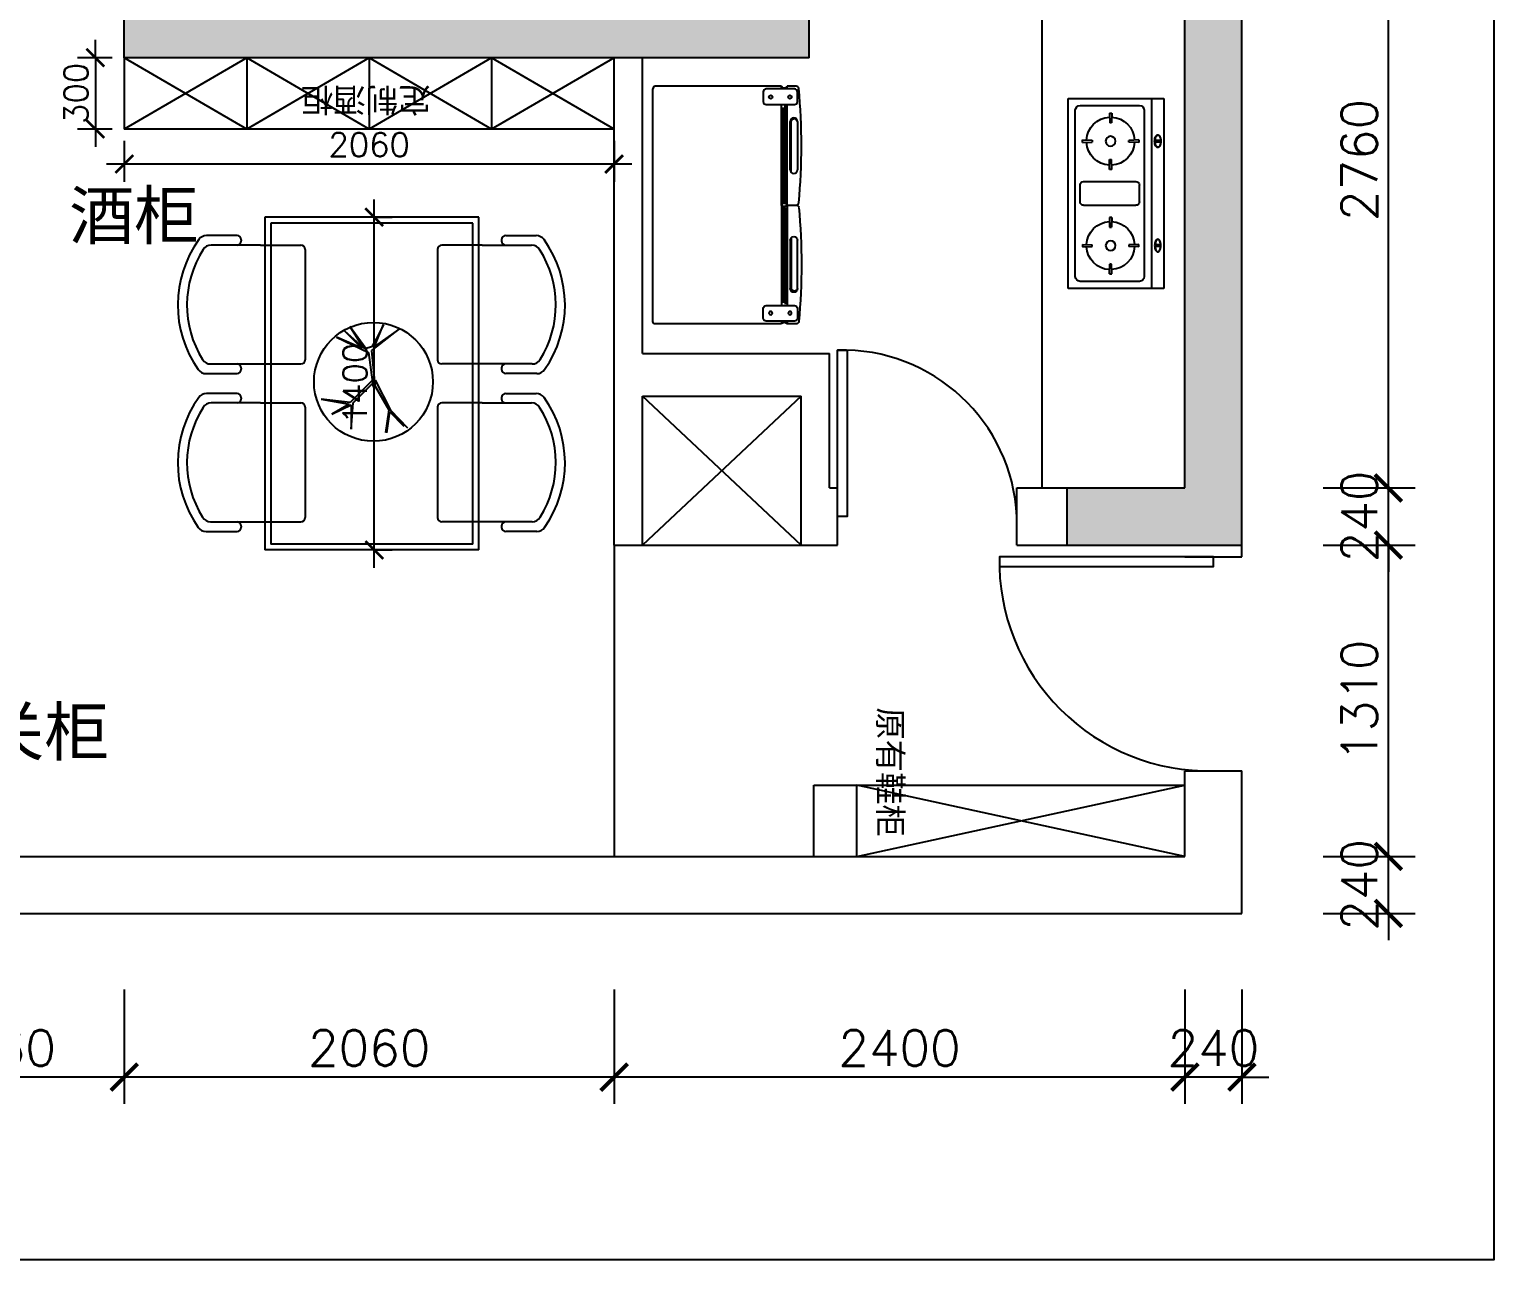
# Model space of a CAD drawing. Header units: millimetres. Extents: x 197048 to 234198, y -884 to 47075.
# Drawn here: x 204320 to 210478, y -884 to 4293 of the extents above; entities that cross this region are included whole.
import ezdxf

# ---------------------------------------------------------------- set-up
doc = ezdxf.new("R2010")
doc.units = ezdxf.units.MM
doc.header["$PDMODE"] = 35
doc.header["$PDSIZE"] = -10
for name, color, linetype in [('1', 7, 'Continuous'), ('4', 4, 'Continuous'), ('家具内线', 251, 'Continuous'), ('家具外线', 145, 'Continuous')]:
    doc.layers.add(name, color=color, linetype=linetype)
doc.styles.add('_TCH_DIM', font='simplex.shx')
doc.styles.add('样式 1', font='')
doc.styles.get('样式 1').set_extended_font_data('FangSong_GB2312')
doc.dimstyles.new('平面1-75', dxfattribs={"dimscale": 75, "dimtxt": 2, "dimasz": 1.5, "dimexe": 1.5, "dimexo": 0.625, "dimtad": 1, "dimdec": 0, "dimdsep": 46, "dimtxsty": '_TCH_DIM', "dimblk": 'ARCHTICK', "dimcen": 2.5, "dimdle": 1.5, "dimadec": 0, "dimazin": 0, "dimtfac": 1, "dimtdec": 0, "dimtix": 1, "dimtmove": 2, "dimatfit": 3, "dimldrblk": 'DOTSMALL', "dimfxl": 0, "dimarcsym": 0})
doc.dimstyles.new('平面内标注', dxfattribs={"dimscale": 50, "dimtxt": 2, "dimasz": 1.5, "dimexe": 1.5, "dimexo": 1, "dimtad": 1, "dimdec": 0, "dimdsep": 46, "dimtxsty": '_TCH_DIM', "dimblk": 'ARCHTICK', "dimcen": 2.5, "dimdle": 1.5, "dimclrd": 8, "dimclre": 8, "dimadec": 0, "dimazin": 0, "dimtfac": 1, "dimtdec": 0, "dimtix": 1, "dimtmove": 2, "dimatfit": 3, "dimfxl": 0, "dimarcsym": 0})

# ---------------------------------------------------------------- blocks, each defined once
blk = doc.blocks.new('_ArchTick')
at = {"color": 0, "linetype": 'ByBlock', "const_width": 0.15}
blk.add_lwpolyline([(-0.5, -0.5), (0.5, 0.5)], dxfattribs=at)
blk = doc.blocks.new('*D131')
at = {"layer": '1', "color": 0, "lineweight": -2}
for p, q in [((209179.3, 252.4), (209179.3, -227.8)), ((209419.3, 252.4), (209419.3, -227.8)), ((209179.3, -115.3), (209066.8, -115.3)), ((209419.3, -115.3), (209179.3, -115.3)), ((209419.3, -115.3), (209531.8, -115.3))]:
    blk.add_line(p, q, dxfattribs=at)
at = {"layer": 'Defpoints', "color": 0}
for p in [(209179.3, 299.3), (209419.3, 299.3), (209179.3, -115.3)]:
    blk.add_point(p, dxfattribs=at)
at = {"layer": '1', "color": 0, "lineweight": -2, "xscale": 112.5, "yscale": 112.5, "zscale": 112.5}
blk.add_blockref('_ArchTick', (209179.3, -115.3), dxfattribs=at)
at = {"layer": '1', "color": 0, "lineweight": -2, "xscale": 112.5, "yscale": 112.5, "zscale": 112.5, "rotation": 180}
blk.add_blockref('_ArchTick', (209419.3, -115.3), dxfattribs=at)
at = {"layer": '1', "color": 0, "insert": (209299.3, 6.6), "char_height": 150, "attachment_point": 5, "style": '_TCH_DIM'}
blk.add_mtext('240', dxfattribs=at)
blk = doc.blocks.new('_DotSmall')
at = {"color": 0, "linetype": 'ByBlock', "const_width": 0.5}
blk.add_lwpolyline([(-0.0625, 0, 1), (0.0625, 0, 1)], format="xyb", close=True, dxfattribs=at)
blk = doc.blocks.new('*D132')
at = {"layer": '1', "color": 0, "lineweight": -2}
for p, q in [((206779.3, 252.4), (206779.3, -227.8)), ((209179.3, 252.4), (209179.3, -227.8)), ((209291.8, -115.3), (206666.8, -115.3))]:
    blk.add_line(p, q, dxfattribs=at)
at = {"layer": 'Defpoints', "color": 0}
for p in [(206779.3, 299.3), (209179.3, 299.3), (206779.3, -115.3)]:
    blk.add_point(p, dxfattribs=at)
at = {"layer": '1', "color": 0, "lineweight": -2, "xscale": 112.5, "yscale": 112.5, "zscale": 112.5, "rotation": 180}
blk.add_blockref('_ArchTick', (206779.3, -115.3), dxfattribs=at)
at = {"layer": '1', "color": 0, "lineweight": -2, "xscale": 112.5, "yscale": 112.5, "zscale": 112.5}
blk.add_blockref('_ArchTick', (209179.3, -115.3), dxfattribs=at)
at = {"layer": '1', "color": 0, "insert": (207979.3, 6.6), "char_height": 150, "attachment_point": 5, "style": '_TCH_DIM'}
blk.add_mtext('2400', dxfattribs=at)
blk = doc.blocks.new('*D133')
at = {"layer": '1', "color": 0, "lineweight": -2}
for p, q in [((204719.3, 252.4), (204719.3, -227.8)), ((206779.3, 252.4), (206779.3, -227.8)), ((206891.8, -115.3), (204606.8, -115.3))]:
    blk.add_line(p, q, dxfattribs=at)
at = {"layer": 'Defpoints', "color": 0}
for p in [(204719.3, 299.3), (206779.3, 299.3), (204719.3, -115.3)]:
    blk.add_point(p, dxfattribs=at)
at = {"layer": '1', "color": 0, "lineweight": -2, "xscale": 112.5, "yscale": 112.5, "zscale": 112.5, "rotation": 180}
blk.add_blockref('_ArchTick', (204719.3, -115.3), dxfattribs=at)
at = {"layer": '1', "color": 0, "lineweight": -2, "xscale": 112.5, "yscale": 112.5, "zscale": 112.5}
blk.add_blockref('_ArchTick', (206779.3, -115.3), dxfattribs=at)
at = {"layer": '1', "color": 0, "insert": (205749.3, 6.6), "char_height": 150, "attachment_point": 5, "style": '_TCH_DIM'}
blk.add_mtext('2060', dxfattribs=at)
blk = doc.blocks.new('*D134')
at = {"layer": '1', "color": 0, "lineweight": -2}
for p, q in [((203759.3, 252.4), (203759.3, -227.8)), ((204719.3, 252.4), (204719.3, -227.8)), ((204831.8, -115.3), (203646.8, -115.3))]:
    blk.add_line(p, q, dxfattribs=at)
at = {"layer": 'Defpoints', "color": 0}
for p in [(203759.3, 299.3), (204719.3, 299.3), (203759.3, -115.3)]:
    blk.add_point(p, dxfattribs=at)
at = {"layer": '1', "color": 0, "lineweight": -2, "xscale": 112.5, "yscale": 112.5, "zscale": 112.5, "rotation": 180}
blk.add_blockref('_ArchTick', (203759.3, -115.3), dxfattribs=at)
at = {"layer": '1', "color": 0, "lineweight": -2, "xscale": 112.5, "yscale": 112.5, "zscale": 112.5}
blk.add_blockref('_ArchTick', (204719.3, -115.3), dxfattribs=at)
at = {"layer": '1', "color": 0, "insert": (204239.3, 6.6), "char_height": 150, "attachment_point": 5, "style": '_TCH_DIM'}
blk.add_mtext('960', dxfattribs=at)
blk = doc.blocks.new('*D138')
at = {"layer": '1', "color": 0, "lineweight": -2}
for p, q in [((210035.1, 813.1), (210035.1, 925.6)), ((209760.7, 813.1), (210147.6, 813.1)), ((210035.1, 573.1), (210035.1, 813.1)), ((209760.7, 573.1), (210147.6, 573.1)), ((210035.1, 573.1), (210035.1, 460.6))]:
    blk.add_line(p, q, dxfattribs=at)
at = {"layer": 'Defpoints', "color": 0}
for p in [(209713.9, 813.1), (210035.1, 813.1), (209713.9, 573.1)]:
    blk.add_point(p, dxfattribs=at)
at = {"layer": '1', "color": 0, "lineweight": -2, "xscale": 112.5, "yscale": 112.5, "zscale": 112.5}
for p, rotation in [((210035.1, 813.1), 270), ((210035.1, 573.1), 90)]:
    blk.add_blockref('_ArchTick', p, dxfattribs=dict(at, rotation=rotation))
at = {"layer": '1', "color": 0, "insert": (209913.2, 693.1), "char_height": 150, "attachment_point": 5, "rotation": 90, "style": '_TCH_DIM'}
blk.add_mtext('240', dxfattribs=at)
blk = doc.blocks.new('*D139')
at = {"layer": '1', "color": 0, "lineweight": -2}
for p, q in [((210035.1, 700.6), (210035.1, 2235.6)), ((209760.7, 2123.1), (210147.6, 2123.1)), ((209760.7, 813.1), (210147.6, 813.1))]:
    blk.add_line(p, q, dxfattribs=at)
at = {"layer": 'Defpoints', "color": 0}
for p in [(209713.9, 2123.1), (210035.1, 2123.1), (209713.9, 813.1)]:
    blk.add_point(p, dxfattribs=at)
at = {"layer": '1', "color": 0, "lineweight": -2, "xscale": 112.5, "yscale": 112.5, "zscale": 112.5}
for p, rotation in [((210035.1, 2123.1), 90), ((210035.1, 813.1), 270)]:
    blk.add_blockref('_ArchTick', p, dxfattribs=dict(at, rotation=rotation))
at = {"layer": '1', "color": 0, "insert": (209913.2, 1468.1), "char_height": 150, "attachment_point": 5, "rotation": 90, "style": '_TCH_DIM'}
blk.add_mtext('1310', dxfattribs=at)
blk = doc.blocks.new('*D140')
at = {"layer": '1', "color": 0, "lineweight": -2}
for p, q in [((210035.1, 2363.1), (210035.1, 2475.6)), ((209760.7, 2363.1), (210147.6, 2363.1)), ((210035.1, 2123.1), (210035.1, 2363.1)), ((209760.7, 2123.1), (210147.6, 2123.1)), ((210035.1, 2123.1), (210035.1, 2010.6))]:
    blk.add_line(p, q, dxfattribs=at)
at = {"layer": 'Defpoints', "color": 0}
for p in [(209713.9, 2363.1), (210035.1, 2363.1), (209713.9, 2123.1)]:
    blk.add_point(p, dxfattribs=at)
at = {"layer": '1', "color": 0, "lineweight": -2, "xscale": 112.5, "yscale": 112.5, "zscale": 112.5}
for p, rotation in [((210035.1, 2363.1), 270), ((210035.1, 2123.1), 90)]:
    blk.add_blockref('_ArchTick', p, dxfattribs=dict(at, rotation=rotation))
at = {"layer": '1', "color": 0, "insert": (209913.2, 2243.1), "char_height": 150, "attachment_point": 5, "rotation": 90, "style": '_TCH_DIM'}
blk.add_mtext('240', dxfattribs=at)
blk = doc.blocks.new('*D141')
at = {"layer": '1', "color": 0, "lineweight": -2}
for p, q in [((210035.1, 2250.6), (210035.1, 5235.6)), ((209760.7, 5123.1), (210147.6, 5123.1)), ((209760.7, 2363.1), (210147.6, 2363.1))]:
    blk.add_line(p, q, dxfattribs=at)
at = {"layer": 'Defpoints', "color": 0}
for p in [(209713.9, 5123.1), (210035.1, 5123.1), (209713.9, 2363.1)]:
    blk.add_point(p, dxfattribs=at)
at = {"layer": '1', "color": 0, "lineweight": -2, "xscale": 112.5, "yscale": 112.5, "zscale": 112.5}
for p, rotation in [((210035.1, 5123.1), 90), ((210035.1, 2363.1), 270)]:
    blk.add_blockref('_ArchTick', p, dxfattribs=dict(at, rotation=rotation))
at = {"layer": '1', "color": 0, "insert": (209913.2, 3743.1), "char_height": 150, "attachment_point": 5, "rotation": 90, "style": '_TCH_DIM'}
blk.add_mtext('2760', dxfattribs=at)
blk = doc.blocks.new('*D159')
at = {"layer": '1', "color": 8, "lineweight": -2}
for p, q in [((205770.7, 2027.4), (205770.7, 3577.4)), ((205778.8, 3502.4), (205845.7, 3502.4)), ((205778.8, 2102.4), (205845.7, 2102.4))]:
    blk.add_line(p, q, dxfattribs=at)
at = {"layer": 'Defpoints', "color": 0}
for p in [(205728.8, 3502.4), (205770.7, 3502.4), (205728.8, 2102.4)]:
    blk.add_point(p, dxfattribs=at)
at = {"layer": '1', "color": 8, "lineweight": -2, "xscale": 75, "yscale": 75, "zscale": 75}
for p, rotation in [((205770.7, 3502.4), 90), ((205770.7, 2102.4), 270)]:
    blk.add_blockref('_ArchTick', p, dxfattribs=dict(at, rotation=rotation))
at = {"layer": '1', "color": 0, "insert": (205689.5, 2802.4), "char_height": 100, "attachment_point": 5, "rotation": 90, "style": '_TCH_DIM'}
blk.add_mtext('1400', dxfattribs=at)
blk = doc.blocks.new('fda')
at = {"layer": '4', "color": 8}
for p, q in [((129220, -37939.7, -342.9), (128420, -37939.7, -342.9)), ((128420, -37939.7, -342.9), (128420, -38342.2, -342.9)), ((128450, -37989.7, -342.9), (128450, -38239.7, -342.9)), ((129170, -37969.7, -342.9), (128470, -37969.7, -342.9)), ((128855, -37989.7, -342.9), (128785, -37989.7, -342.9)), ((129190, -38239.7, -342.9), (129190, -37989.7, -342.9)), ((129220, -38342.2, -342.9), (129220, -37939.7, -342.9)), ((128605.3, -37999.5, -342.9), (128595.3, -37999.5, -342.9)), ((128595.3, -37999.5, -342.9), (128596.3, -38040.4, -342.9)), ((128596.3, -38040.4, -342.9), (128603.8, -38040.7, -342.9)), ((128605.3, -37999.5, -342.9), (128603.8, -38040.4, -342.9)), ((128770, -38004.7, -342.9), (128770, -38224.7, -342.9)), ((128870, -38004.7, -342.9), (128870, -38224.7, -342.9)), ((129034.7, -37999.5, -342.9), (129036.2, -38040.4, -342.9)), ((129034.7, -37999.5, -342.9), (129044.7, -37999.5, -342.9)), ((129043.7, -38040.4, -342.9), (129036.2, -38040.7, -342.9)), ((129044.7, -37999.5, -342.9), (129043.7, -38040.4, -342.9)), ((128481.9, -38112.9, -342.9), (128522.8, -38114.4, -342.9)), ((128481.9, -38112.9, -342.9), (128481.9, -38122.9, -342.9)), ((128522.8, -38121.9, -342.9), (128523.1, -38114.5, -342.9)), ((128677.8, -38113.9, -342.9), (128677.6, -38121.4, -342.9)), ((128718.8, -38112.9, -342.9), (128677.8, -38113.9, -342.9)), ((128718.8, -38122.9, -342.9), (128718.8, -38112.9, -342.9)), ((128921.2, -38122.9, -342.9), (128921.2, -38112.9, -342.9)), ((128921.2, -38112.9, -342.9), (128962.2, -38113.9, -342.9)), ((128962.2, -38113.9, -342.9), (128962.4, -38121.4, -342.9)), ((129117.2, -38121.9, -342.9), (129116.9, -38114.5, -342.9)), ((129158.1, -38112.9, -342.9), (129117.2, -38114.4, -342.9)), ((129158.1, -38112.9, -342.9), (129158.1, -38122.9, -342.9)), ((128481.9, -38122.9, -342.9), (128522.8, -38121.9, -342.9)), ((128718.8, -38122.9, -342.9), (128677.9, -38121.4, -342.9)), ((128921.2, -38122.9, -342.9), (128962.1, -38121.4, -342.9)), ((129158.1, -38122.9, -342.9), (129117.2, -38121.9, -342.9)), ((128595.3, -38236.4, -342.9), (128596.8, -38195.5, -342.9)), ((128595.3, -38236.4, -342.9), (128605.3, -38236.4, -342.9)), ((128604.3, -38195.5, -342.9), (128596.8, -38195.2, -342.9)), ((128605.3, -38236.4, -342.9), (128604.3, -38195.5, -342.9)), ((128855, -38239.7, -342.9), (128785, -38239.7, -342.9)), ((129034.7, -38236.4, -342.9), (129035.7, -38195.5, -342.9)), ((129044.7, -38236.4, -342.9), (129034.7, -38236.4, -342.9)), ((129035.7, -38195.5, -342.9), (129043.2, -38195.2, -342.9)), ((129044.7, -38236.4, -342.9), (129043.2, -38195.5, -342.9)), ((128420, -38289.7, -342.9), (129220, -38289.7, -342.9)), ((128470, -38259.7, -342.9), (129170, -38259.7, -342.9)), ((128420, -38342.2, -342.9), (129220, -38342.2, -342.9))]:
    blk.add_line(p, q, dxfattribs=at)
at = {"layer": '4', "color": 8, "elevation": -342.9}
for points in [[(128600.3, -38303.3, 0.049491), (128589.5, -38304.4, 0.063298), (128581.4, -38307.1, 0.103402), (128575.1, -38311.9, 0.178871), (128573.5, -38316.3, 0.178871), (128575.1, -38320.7, 0.103402), (128581.4, -38325.5, 0.063298), (128589.5, -38328.2, 0.049491), (128600.3, -38329.3, 0.049491), (128611.2, -38328.2, 0.063298), (128619.3, -38325.5, 0.103402), (128625.5, -38320.7, 0.178871), (128627.2, -38316.3, 0.178871), (128625.5, -38311.9, 0.103402), (128619.3, -38307.1, 0.063298), (128611.2, -38304.4, 0.049491)], [(128600.3, -38305.5, 0.047218), (128589.9, -38306.5, 0.060909), (128582.1, -38309, 0.10207), (128576.1, -38313.4, 0.185033), (128574.5, -38317.4, 0.185033), (128576.1, -38321.4, 0.10207), (128582.1, -38325.8, 0.060909), (128589.9, -38328.3, 0.047218), (128600.3, -38329.3, 0.047218), (128610.8, -38328.3, 0.060909), (128618.6, -38325.8, 0.10207), (128624.6, -38321.4, 0.185033), (128626.1, -38317.4, 0.185033), (128624.6, -38313.4, 0.10207), (128618.6, -38309, 0.060909), (128610.8, -38306.5, 0.047218)], [(129039.7, -38303.3, -0.049491), (129050.5, -38304.4, -0.063298), (129058.6, -38307.1, -0.103402), (129064.9, -38311.9, -0.178871), (129066.5, -38316.3, -0.178871), (129064.9, -38320.7, -0.103402), (129058.6, -38325.5, -0.063298), (129050.5, -38328.2, -0.049491), (129039.7, -38329.3, -0.049491), (129028.8, -38328.2, -0.063298), (129020.7, -38325.5, -0.103402), (129014.5, -38320.7, -0.178871), (129012.8, -38316.3, -0.178871), (129014.5, -38311.9, -0.103402), (129020.7, -38307.1, -0.063298), (129028.8, -38304.4, -0.049491)], [(129039.7, -38305.5, -0.047218), (129050.1, -38306.5, -0.060909), (129057.9, -38309, -0.10207), (129063.9, -38313.4, -0.185033), (129065.5, -38317.4, -0.185033), (129063.9, -38321.4, -0.10207), (129057.9, -38325.8, -0.060909), (129050.1, -38328.3, -0.047218), (129039.7, -38329.3, -0.047218), (129029.2, -38328.3, -0.060909), (129021.4, -38325.8, -0.10207), (129015.4, -38321.4, -0.185033), (129013.9, -38317.4, -0.185033), (129015.4, -38313.4, -0.10207), (129021.4, -38309, -0.060909), (129029.2, -38306.5, -0.047218)]]:
    blk.add_lwpolyline(points, format="xyb", close=True, dxfattribs=at)
at = {"layer": '4', "color": 8}
for centre in [(128600.3, -38117.9, -342.9), (129039.7, -38117.9, -342.9)]:
    blk.add_circle(centre, 20.6, dxfattribs=at)
for centre, radius, start, end in [((128470, -37989.7, -342.9), 20, 90, 180), ((128785, -38004.7, -342.9), 15, 90, 180), ((128855, -38004.7, -342.9), 15, 0, 90), ((129170, -37989.7, -342.9), 20, 0, 90), ((128600.3, -38117.9, -342.9), 101.1, 92.59229, 177.53007), ((128600.3, -38117.9, -342.9), 101.1, 2.59229, 87.53007), ((129039.7, -38117.9, -342.9), 101.1, 92.46993, 177.40771), ((129039.7, -38117.9, -342.9), 101.1, 2.46993, 87.40771), ((128600.3, -38117.9, -342.9), 101.1, 182.59229, 267.53007), ((128600.3, -38117.9, -342.9), 101.1, 272.59229, 357.53007), ((129039.7, -38117.9, -342.9), 101.1, 182.46993, 267.40771), ((129039.7, -38117.9, -342.9), 101.1, 272.46993, 357.40771), ((128470, -38239.7, -342.9), 20, 180, 270), ((128785, -38224.7, -342.9), 15, 180, 270), ((128855, -38224.7, -342.9), 15, 270, 0), ((129170, -38239.7, -342.9), 20, 270, 0), ((128536.2, -38313.9, -342.9), 61.5, 345.65612, 7.71851), ((128664.5, -38313.9, -342.9), 61.5, 172.28149, 194.34388), ((128975.5, -38313.9, -342.9), 61.5, 345.65612, 7.71851), ((129103.8, -38313.9, -342.9), 61.5, 172.28149, 194.34388)]:
    blk.add_arc(centre, radius, start, end, dxfattribs=at)
blk = doc.blocks.new('*D202')
at = {"layer": '1', "color": 8, "lineweight": -2}
for p, q in [((204719.3, 3823.1), (204719.3, 3651.1)), ((206779.3, 3823.1), (206779.3, 3651.1)), ((206854.3, 3726.1), (204644.3, 3726.1))]:
    blk.add_line(p, q, dxfattribs=at)
at = {"layer": 'Defpoints', "color": 0}
for p in [(204719.3, 3873.1), (206779.3, 3873.1), (204719.3, 3726.1)]:
    blk.add_point(p, dxfattribs=at)
at = {"layer": '1', "color": 8, "lineweight": -2, "xscale": 75, "yscale": 75, "zscale": 75, "rotation": 180}
blk.add_blockref('_ArchTick', (204719.3, 3726.1), dxfattribs=at)
at = {"layer": '1', "color": 8, "lineweight": -2, "xscale": 75, "yscale": 75, "zscale": 75}
blk.add_blockref('_ArchTick', (206779.3, 3726.1), dxfattribs=at)
at = {"layer": '1', "color": 0, "insert": (205749.3, 3807.4), "char_height": 100, "attachment_point": 5, "style": '_TCH_DIM'}
blk.add_mtext('2060', dxfattribs=at)
blk = doc.blocks.new('*D203')
at = {"layer": '1', "color": 8, "lineweight": -2}
for p, q in [((204597.9, 4173.1), (204597.9, 4248.1)), ((204669.3, 4173.1), (204522.9, 4173.1)), ((204597.9, 4173.1), (204597.9, 3873.1)), ((204669.3, 3873.1), (204522.9, 3873.1)), ((204597.9, 3873.1), (204597.9, 3798.1))]:
    blk.add_line(p, q, dxfattribs=at)
at = {"layer": 'Defpoints', "color": 0}
for p in [(204719.3, 4173.1), (204597.9, 3873.1), (204719.3, 3873.1)]:
    blk.add_point(p, dxfattribs=at)
at = {"layer": '1', "color": 8, "lineweight": -2, "xscale": 75, "yscale": 75, "zscale": 75}
for p, rotation in [((204597.9, 4173.1), 270), ((204597.9, 3873.1), 90)]:
    blk.add_blockref('_ArchTick', p, dxfattribs=dict(at, rotation=rotation))
at = {"layer": '1', "color": 0, "insert": (204516.7, 4023.1), "char_height": 100, "attachment_point": 5, "rotation": 90, "style": '_TCH_DIM'}
blk.add_mtext('300', dxfattribs=at)

msp = doc.modelspace()

# ---------------------------------------------------------------- hatches: boundary and pattern name
at = {"layer": '1'}
for points in [[(207359.3, 4413.1), (204959.3, 4413.1), (204719.3, 4413.1), (204719.3, 4173.1), (207599.3, 4173.1), (207599.3, 7573.1), (206939.3, 7573.1), (206939.3, 7333.1), (207359.3, 7333.1)], [(209179.3, 2363.1), (208684.7, 2363.1), (208684.7, 2123.1), (209419.3, 2123.1), (209419.3, 5363.1), (209179.3, 5363.1)]]:
    msp.add_hatch(color=8, dxfattribs=at).paths.add_polyline_path(points)

# ---------------------------------------------------------------- linework, layer by layer
at = {"layer": '1', "color": 7}
for p, q in [((207599.3, 4173.1), (207599.3, 7573.1)), ((209179.3, 2363.1), (209179.3, 5363.1)), ((209419.3, 2073.1), (209419.3, 5363.1)), ((204719.3, 4173.1), (204719.3, 4513.1)), ((207599.3, 4173.1), (204719.3, 4173.1)), ((206779.3, 2123.1), (206779.3, 4173.1)), ((206899.3, 2928.8), (206899.3, 4173.1)), ((206899.3, 2928.8), (207685.4, 2928.8)), ((207685.4, 2363.1), (207685.4, 2928.8)), ((206899.3, 2123.1), (206899.3, 2750)), ((206899.3, 2750), (207565.4, 2750)), ((207565.4, 2123.1), (207565.4, 2750)), ((207685.4, 2363.1), (207719.2, 2363.1)), ((207719.2, 2123.1), (207719.2, 2363.1)), ((208472.4, 2363.1), (209179.3, 2363.1)), ((208472.4, 2123.1), (208472.4, 2363.1)), ((208684.7, 2123.1), (208684.7, 2363.1)), ((206779.3, 2123.1), (206899.3, 2123.1)), ((207565.4, 2123.1), (207719.2, 2123.1)), ((208472.4, 2123.1), (209419.3, 2123.1)), ((209179.3, 2073.1), (209419.3, 2073.1)), ((209179.3, 1173.1), (209419.3, 1173.1)), ((209179.3, 813.1), (209179.3, 1173.1)), ((209419.3, 573.1), (209419.3, 1173.1)), ((200359.3, 813.1), (209179.3, 813.1)), ((200119.3, 573.1), (209419.3, 573.1))]:
    msp.add_line(p, q, dxfattribs=at)
at = {"layer": '1', "color": 8}
for p, q in [((208579.3, 2363.1), (208579.3, 4523.1)), ((207565.4, 2750), (206899.3, 2123.1)), ((207565.4, 2123.1), (206899.3, 2750)), ((206779.3, 2123.1), (206779.3, 813.1)), ((206899.3, 2123.1), (207565.4, 2123.1)), ((207619.3, 1113.1), (209179.3, 1113.1)), ((207619.3, 813.1), (207619.3, 1113.1)), ((207799.3, 813.1), (207799.3, 1113.1)), ((207799.3, 813.1), (209179.3, 1113.1)), ((209179.3, 813.1), (207799.3, 1113.1))]:
    msp.add_line(p, q, dxfattribs=at)
at = {"layer": '1'}
for p, q in [((204719.3, 4173.1), (204719.3, 3873.1)), ((205234.3, 3873.1), (204719.3, 4173.1)), ((205234.3, 4173.1), (204719.3, 3873.1)), ((205234.3, 4173.1), (205234.3, 3873.1)), ((205749.3, 3873.1), (205234.3, 4173.1)), ((205749.3, 4173.1), (205234.3, 3873.1)), ((205749.3, 4173.1), (205749.3, 3873.1)), ((206264.3, 3873.1), (205749.3, 4173.1)), ((206264.3, 4173.1), (205749.3, 3873.1)), ((206264.3, 4173.1), (206264.3, 3873.1)), ((206779.3, 3873.1), (206264.3, 4173.1)), ((206779.3, 4173.1), (206264.3, 3873.1))]:
    msp.add_line(p, q, dxfattribs=at)
at = {"layer": '1', "color": 4}
msp.add_line((206779.3, 3873.1), (204719.3, 3873.1), dxfattribs=at)
at = {"layer": '1', "color": 0}
msp.add_lwpolyline([(210477.9, 9736.1), (210477.9, -883.9), (197047.9, -883.9), (197047.9, 9736.1)], close=True, dxfattribs=at)
at = {"layer": '1', "color": 8}
for points in [[(207719.2, 2243.1), (207719.2, 2943.1), (207759.2, 2943.1), (207759.2, 2243.1), (207719.2, 2243.1)], [(209299.3, 2073.1), (208399.3, 2073.1), (208399.3, 2033.1), (209299.3, 2033.1), (209299.3, 2073.1)]]:
    msp.add_lwpolyline(points, dxfattribs=at)
for centre, radius, start, end in [((207739.2, 2209.4), 734, 2.63202, 91.56143), ((209279.3, 2053.1), 880.2, 178.69805, 271.30195)]:
    msp.add_arc(centre, radius, start, end, dxfattribs=at)
at = {"layer": '家具内线'}
for p, q in [((207406, 4029.5), (207406, 3989.1)), ((207537.4, 4042.4), (207418.8, 4042.4)), ((207482.9, 4042.4), (207482.9, 4053.5)), ((207506.9, 4042.4), (207506.9, 4053.5)), ((207550.2, 3989.1), (207550.2, 4029.5)), ((207418.8, 3976.3), (207537.4, 3976.3)), ((207489.6, 3560.4), (207489.6, 3964.3)), ((207498.1, 3564.2), (207498.1, 3971.2)), ((207506.9, 3553.5), (207506.9, 3976.3)), ((207519.2, 3701.9), (207519.2, 3905.2)), ((207523.8, 3690.9), (207523.8, 3906.5)), ((207534.6, 3920.6), (207534.6, 3920.6)), ((207550, 3905.2), (207550, 3701.9)), ((207534.6, 3686.5), (207534.6, 3686.5)), ((207489.6, 3546.7), (207489.6, 3142.8)), ((207498.1, 3542.8), (207498.1, 3135.9)), ((207506.9, 3553.5), (207506.9, 3130.8)), ((205335.3, 3477.4), (205335.3, 2127.4)), ((206185.3, 3477.4), (205335.3, 3477.4)), ((206185.3, 2127.4), (206185.3, 3477.4)), ((207519.2, 3405.2), (207519.2, 3201.9)), ((207523.8, 3416.2), (207523.8, 3200.6)), ((207534.6, 3420.6), (207534.6, 3420.6)), ((207550, 3201.9), (207550, 3405.2)), ((207534.6, 3186.5), (207534.6, 3186.5)), ((207406, 3077.5), (207406, 3118)), ((207418.8, 3130.8), (207537.4, 3130.8)), ((207550.2, 3118), (207550.2, 3077.5)), ((205646.6, 3023.2), (205718.7, 2951.1)), ((205724.2, 2954.7), (205646.6, 3023.2)), ((205668.2, 3043.1), (205724.2, 2954.7)), ((205735, 2949.3), (205668.2, 3043.1)), ((205760.2, 2942.1), (205877.5, 3032.2)), ((205771.1, 2958.3), (205809, 3050.3)), ((205877.5, 3032.2), (205771.1, 2958.3)), ((205809, 3050.3), (205780.1, 2990.8)), ((207537.4, 3064.7), (207418.8, 3064.7)), ((207482.9, 3064.7), (207482.9, 3053.5)), ((207506.9, 3064.7), (207506.9, 3053.5)), ((205718.7, 2951.1), (205612.3, 2998)), ((205612.3, 2998), (205745.8, 2933.1)), ((205760.2, 2956.5), (205735, 2949.3)), ((205780.1, 2990.8), (205760.2, 2956.5)), ((205745.8, 2933.1), (205765.7, 2787)), ((205776.5, 2783.4), (205760.2, 2942.1)), ((205765.7, 2820), (205670, 2722.6)), ((205682.7, 2720.8), (205765.7, 2805.6)), ((205765.7, 2805.6), (205832.4, 2692)), ((205841.4, 2688.4), (205776.5, 2816.4)), ((205547.4, 2737), (205664.6, 2715.4)), ((205670, 2722.6), (205547.4, 2737)), ((205664.6, 2715.4), (205592.5, 2673.9)), ((205592.5, 2673.9), (205673.6, 2713.6)), ((205673.6, 2610.8), (205682.7, 2720.8)), ((205673.6, 2713.6), (205673.6, 2610.8)), ((205832.4, 2692), (205818, 2596.4)), ((205823.4, 2594.6), (205836, 2682.9)), ((205836, 2682.9), (205895.6, 2623.5)), ((205911.8, 2614.4), (205841.4, 2688.4)), ((206185.3, 2127.4), (205335.3, 2127.4))]:
    msp.add_line(p, q, dxfattribs=at)
for centre, major_axis, start_param, end_param in [((207418.8, 4029.5), (9.06, 9.06), 0.785398, 2.356194), ((207437.7, 4008), (-5.1, 5.1), 4.712389, 10.995574), ((207518.6, 4008), (-5.1, 5.1), -1.570796, 4.712389), ((207537.4, 4029.5), (-9.06, 9.06), 3.926991, 5.497787), ((207418.8, 3989.1), (-9.06, 9.06), 0.785398, 2.356194), ((207537.4, 3989.1), (9.06, 9.06), 3.926991, 5.497787), ((207534.6, 3905.2), (-10.9, 10.9), -0.785398, 0.785398), ((207536.7, 3902), (9.67, 9.67), 5.730833, 8.303767), ((207534.6, 3905.2), (10.9, 10.9), 5.497787, 7.068583), ((207534.6, 3701.9), (-10.9, 10.9), 0.785398, 2.356194), ((207534.6, 3701.9), (-10.9, 10.9), 2.356194, 3.926991)]:
    msp.add_ellipse(centre, major_axis=major_axis, ratio=1, start_param=start_param, end_param=end_param, dxfattribs=at)
at = {"layer": '家具内线', "extrusion": (0, 0, -1)}
for centre, major_axis, start_param, end_param in [((207534.6, 3405.2), (10.9, 10.9), 3.926991, 5.497787), ((207534.6, 3405.2), (10.9, 10.9), -0.785398, 0.785398), ((207534.6, 3201.9), (10.9, 10.9), 2.356194, 3.926991), ((207536.7, 3205.1), (-9.67, 9.67), 2.58924, 5.162174), ((207534.6, 3201.9), (-10.9, 10.9), 2.356194, 3.926991), ((207418.8, 3118), (9.06, 9.06), 3.926991, 5.497787), ((207437.7, 3099.1), (-5.1, 5.1), 3.141593, 9.424778), ((207518.6, 3099.1), (-5.1, 5.1), 3.141593, 9.424778), ((207537.4, 3118), (-9.06, 9.06), 0.785398, 2.356194), ((207418.8, 3077.5), (-9.06, 9.06), 3.926991, 5.497787), ((207537.4, 3077.5), (9.06, 9.06), 0.785398, 2.356194)]:
    msp.add_ellipse(centre, major_axis=major_axis, ratio=1, start_param=start_param, end_param=end_param, dxfattribs=at)
at = {"layer": '家具外线', "color": 4}
for p, q in [((206942.1, 3064), (206942.1, 4043.1)), ((207482.9, 4053.5), (206952.5, 4053.5)), ((207545.3, 4053.5), (207506.9, 4053.5)), ((207482.9, 3553.5), (207482.9, 3976.3)), ((207482.9, 3553.5), (207482.9, 3130.8)), ((207506.9, 3553.5), (207545.3, 3553.5)), ((207506.9, 3553.5), (207545.3, 3553.5)), ((205310.3, 3502.4), (205310.3, 2102.4)), ((206210.3, 3502.4), (205310.3, 3502.4)), ((206210.3, 2102.4), (206210.3, 3502.4)), ((205193.6, 3424.8), (205065.2, 3424.8)), ((205211.6, 3406.8), (205211.6, 3402.8)), ((206305.6, 3406.8), (206305.6, 3402.8)), ((206323.6, 3424.8), (206452, 3424.8)), ((205292.4, 3384.8), (205084.8, 3384.8)), ((205292.4, 3384.8), (205462.6, 3384.8)), ((205480.6, 3366.8), (205480.6, 2902.8)), ((206036.6, 3366.8), (206036.6, 2902.8)), ((206224.7, 3384.8), (206054.6, 3384.8)), ((206224.7, 3384.8), (206432.4, 3384.8)), ((207482.9, 3053.5), (206952.5, 3053.5)), ((207545.3, 3053.5), (207506.9, 3053.5)), ((205063.2, 2844.2), (205193.6, 2844.2)), ((205082.7, 2884.8), (205292.4, 2884.8)), ((205211.6, 2866.8), (205211.6, 2862.8)), ((205292.4, 2884.8), (205462.6, 2884.8)), ((206224.7, 2884.8), (206054.6, 2884.8)), ((206434.5, 2884.8), (206224.7, 2884.8)), ((206305.6, 2866.8), (206305.6, 2862.8)), ((206454, 2844.2), (206323.6, 2844.2)), ((205193.6, 2760.8), (205065.2, 2760.8)), ((205292.4, 2720.8), (205084.8, 2720.8)), ((205211.6, 2742.8), (205211.6, 2738.8)), ((205292.4, 2720.8), (205462.6, 2720.8)), ((206224.7, 2720.8), (206054.6, 2720.8)), ((206224.7, 2720.8), (206432.4, 2720.8)), ((206305.6, 2742.8), (206305.6, 2738.8)), ((206323.6, 2760.8), (206452, 2760.8)), ((205480.6, 2702.8), (205480.6, 2238.8)), ((206036.6, 2702.8), (206036.6, 2238.8)), ((205082.7, 2220.8), (205292.4, 2220.8)), ((205292.4, 2220.8), (205462.6, 2220.8)), ((206224.7, 2220.8), (206054.6, 2220.8)), ((206434.5, 2220.8), (206224.7, 2220.8)), ((205063.2, 2180.2), (205193.6, 2180.2)), ((205211.6, 2202.8), (205211.6, 2198.8)), ((206305.6, 2202.8), (206305.6, 2198.8)), ((206454, 2180.2), (206323.6, 2180.2)), ((206210.3, 2102.4), (205310.3, 2102.4))]:
    msp.add_line(p, q, dxfattribs=at)
msp.add_circle((205767.4, 2809.6), 250, dxfattribs=at)
for centre, radius, start, end in [((205416.8, 3133.1), 472.4, 144.40044, 215.13971), ((205065.2, 3384.8), 40, 90, 144.40044), ((205193.6, 3406.8), 18, 0, 90), ((205193.6, 3402.8), 18, 270, 0), ((206323.6, 3406.8), 18, 90, 180), ((206323.6, 3402.8), 18, 180, 270), ((206452, 3384.8), 40, 35.59956, 90), ((206100.4, 3133.1), 472.4, 324.86029, 35.59956), ((205416.8, 3133.1), 433.7, 147.47664, 211.94119), ((205084.8, 3344.8), 40, 90, 147.47664), ((205462.6, 3366.8), 18, 0, 90), ((206054.6, 3366.8), 18, 90, 180), ((206432.4, 3344.8), 40, 32.52336, 90), ((206100.4, 3133.1), 433.7, 328.05881, 32.52336), ((205082.7, 2924.8), 40, 211.94119, 270), ((205462.6, 2902.8), 18, 270, 0), ((206054.6, 2902.8), 18, 180, 270), ((206434.5, 2924.8), 40, 270, 328.05881), ((205063.2, 2884.2), 40, 215.13971, 270), ((205193.6, 2866.8), 18, 0, 90), ((205192.6, 2863.2), 19, 272.96605, 358.77188), ((206323.6, 2866.8), 18, 90, 180), ((206324.6, 2863.2), 19, 181.22812, 267.03395), ((206454, 2884.2), 40, 270, 324.86029), ((205416.8, 2469.1), 472.4, 144.40044, 215.13971), ((205065.2, 2720.8), 40, 90, 144.40044), ((205084.8, 2680.8), 40, 90, 147.47664), ((205193.6, 2742.8), 18, 0, 90), ((205193.6, 2738.8), 18, 270, 0), ((205462.6, 2702.8), 18, 0, 90), ((206054.6, 2702.8), 18, 90, 180), ((206323.6, 2742.8), 18, 90, 180), ((206323.6, 2738.8), 18, 180, 270), ((206432.4, 2680.8), 40, 32.52336, 90), ((206452, 2720.8), 40, 35.59956, 90), ((206100.4, 2469.1), 472.4, 324.86029, 35.59956), ((205416.8, 2469.1), 433.7, 147.47664, 211.94119), ((206100.4, 2469.1), 433.7, 328.05881, 32.52336), ((205082.7, 2260.8), 40, 211.94119, 270), ((205193.6, 2202.8), 18, 0, 90), ((205462.6, 2238.8), 18, 270, 0), ((206054.6, 2238.8), 18, 180, 270), ((206323.6, 2202.8), 18, 90, 180), ((206434.5, 2260.8), 40, 270, 328.05881), ((205063.2, 2220.2), 40, 215.13971, 270), ((205192.6, 2199.2), 19, 272.96605, 358.77188), ((206324.6, 2199.2), 19, 181.22812, 267.03395), ((206454, 2220.2), 40, 270, 324.86029)]:
    msp.add_arc(centre, radius, start, end, dxfattribs=at)
for centre, major_axis, ratio, start_param, end_param in [((206952.5, 4043.1), (-7.38, 7.38), 1, -0.785398, 0.785398), ((207494.9, 4060.7), (-9.87, 9.87), 1, 1.319573, 3.392816), ((207545.3, 4043.1), (-7.38, 7.38), 1, 4.00591, 5.497787), ((203954.2, 3803.5), (3612.8, 0), 0.84401, -0.078919, 0.078919), ((207494.9, 3546.4), (9.87, 9.87), 1, 6.031962, 8.105205), ((207545.3, 3564), (7.38, 7.38), 1, 3.926991, 5.418868)]:
    msp.add_ellipse(centre, major_axis=major_axis, ratio=ratio, start_param=start_param, end_param=end_param, dxfattribs=at)
at = {"layer": '家具外线', "color": 4, "extrusion": (0, 0, -1)}
for centre, major_axis, ratio, start_param, end_param in [((207494.9, 3560.7), (-9.87, 9.87), 1, 2.890369, 4.963612), ((207545.3, 3543.1), (-7.38, 7.38), 1, 0.785398, 2.277276), ((203954.2, 3303.5), (-3612.8, 0), 0.84401, 3.062674, 3.220511), ((206952.5, 3064), (-7.38, 7.38), 1, 3.926991, 5.497787), ((207494.9, 3046.4), (9.87, 9.87), 1, 4.461166, 6.534409), ((207545.3, 3064), (7.38, 7.38), 1, 0.864317, 2.356194)]:
    msp.add_ellipse(centre, major_axis=major_axis, ratio=ratio, start_param=start_param, end_param=end_param, dxfattribs=at)

# ---------------------------------------------------------------- block references
at = {"color": 8, "xscale": -1, "rotation": 90}
msp.add_blockref('fda', (170748.8, 132422.5, 342.9), dxfattribs=at)

# ---------------------------------------------------------------- texts
at = {"color": 8, "char_height": 100, "width": 643.107, "attachment_point": 7, "style": '样式 1'}
for s, insert, rotation in [('{\\fSimHei|b0|i0|c134|p2;定制酒柜}', (206007.7, 4056.5), 180), ('{\\fSimHei|b0|i0|c134|p2;原有鞋柜}', (207879.9, 1440.5), 270)]:
    msp.add_mtext(s, dxfattribs=dict(at, insert=insert, rotation=rotation))
at = {"color": 1, "char_height": 200, "width": 3807.521, "attachment_point": 7, "style": '样式 1'}
for s, insert in [('{\\fSimHei|b0|i0|c134|p2;酒柜}', (204488.3, 3388.6)), ('{\\fSimHei|b0|i0|c134|p2;玄关柜}', (203837.9, 1216.1))]:
    msp.add_mtext(s, dxfattribs=dict(at, insert=insert))

# ---------------------------------------------------------------- dimensions: what is measured, and where the dimension line sits
at = {"layer": '1'}
for base, p1, p2, angle, dimstyle, picture, middle in [((210035.1, 5123.1), (209713.9, 2363.1), (209713.9, 5123.1), 90, '平面1-75', '*D141', (209913.2, 3743.1)), ((204597.9, 3873.1), (204719.3, 4173.1), (204719.3, 3873.1), 270, '平面内标注', '*D203', (204516.7, 4023.1)), ((205770.7, 3502.4), (205728.8, 2102.4), (205728.8, 3502.4), 90, '平面内标注', '*D159', (205689.5, 2802.4)), ((210035.1, 2363.1), (209713.9, 2123.1), (209713.9, 2363.1), 90, '平面1-75', '*D140', (209913.2, 2243.1)), ((210035.1, 2123.1), (209713.9, 813.1), (209713.9, 2123.1), 90, '平面1-75', '*D139', (209913.2, 1468.1)), ((210035.1, 813.1), (209713.9, 573.1), (209713.9, 813.1), 90, '平面1-75', '*D138', (209913.2, 693.1))]:
    dim = msp.add_linear_dim(base=base, p1=p1, p2=p2, angle=angle, dimstyle=dimstyle, dxfattribs=at)
    dim.commit()
    dim.dimension.update_dxf_attribs({"geometry": picture, "text_midpoint": middle})
for base, p1, p2, dimstyle, picture, middle in [((204719.3, 3726.1), (206779.3, 3873.1), (204719.3, 3873.1), '平面内标注', '*D202', (205749.3, 3807.4)), ((203759.3, -115.3), (204719.3, 299.3), (203759.3, 299.3), '平面1-75', '*D134', (204239.3, 6.6)), ((204719.3, -115.3), (206779.3, 299.3), (204719.3, 299.3), '平面1-75', '*D133', (205749.3, 6.6)), ((206779.3, -115.3), (209179.3, 299.3), (206779.3, 299.3), '平面1-75', '*D132', (207979.3, 6.6)), ((209179.3, -115.3), (209419.3, 299.3), (209179.3, 299.3), '平面1-75', '*D131', (209299.3, 6.6))]:
    dim = msp.add_linear_dim(base=base, p1=p1, p2=p2, dimstyle=dimstyle, dxfattribs=at)
    dim.commit()
    dim.dimension.update_dxf_attribs({"geometry": picture, "text_midpoint": middle})

doc.saveas('drawing.dxf')
